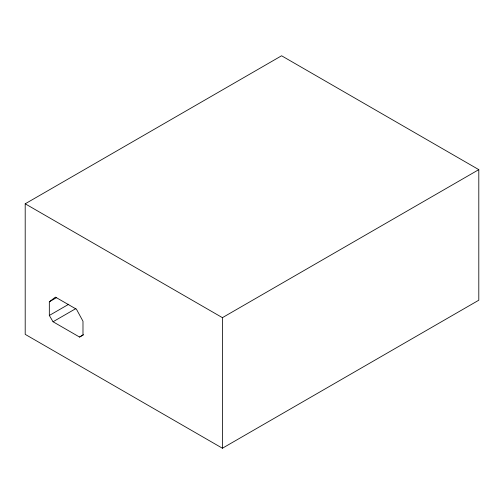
<?xml version="1.0" encoding="UTF-8"?>
<svg xmlns="http://www.w3.org/2000/svg" width="504" height="504" viewBox="0 0 504 504"><rect width="100%" height="100%" fill="white"/><g stroke="black" fill="none" stroke-linecap="round" stroke-linejoin="round"><path stroke-width="0.76" d="M49.329 301.795L55.459 297.121L76.463 309.242L82.984 321.231L82.984 334.895L79.563 337.063L53.046 321.754L49.329 315.46L49.329 301.795L56.706 297.536M25.2 203.799L281.585 55.774L478.8 169.64L478.8 300.201L222.415 448.226L25.2 334.36L25.2 203.799L222.415 317.659L478.8 169.64M49.329 315.46L68.777 304.233M53.046 321.754L75.858 308.587M79.563 337.063L83.588 334.738M222.415 317.659L222.415 448.226"/></g></svg>
